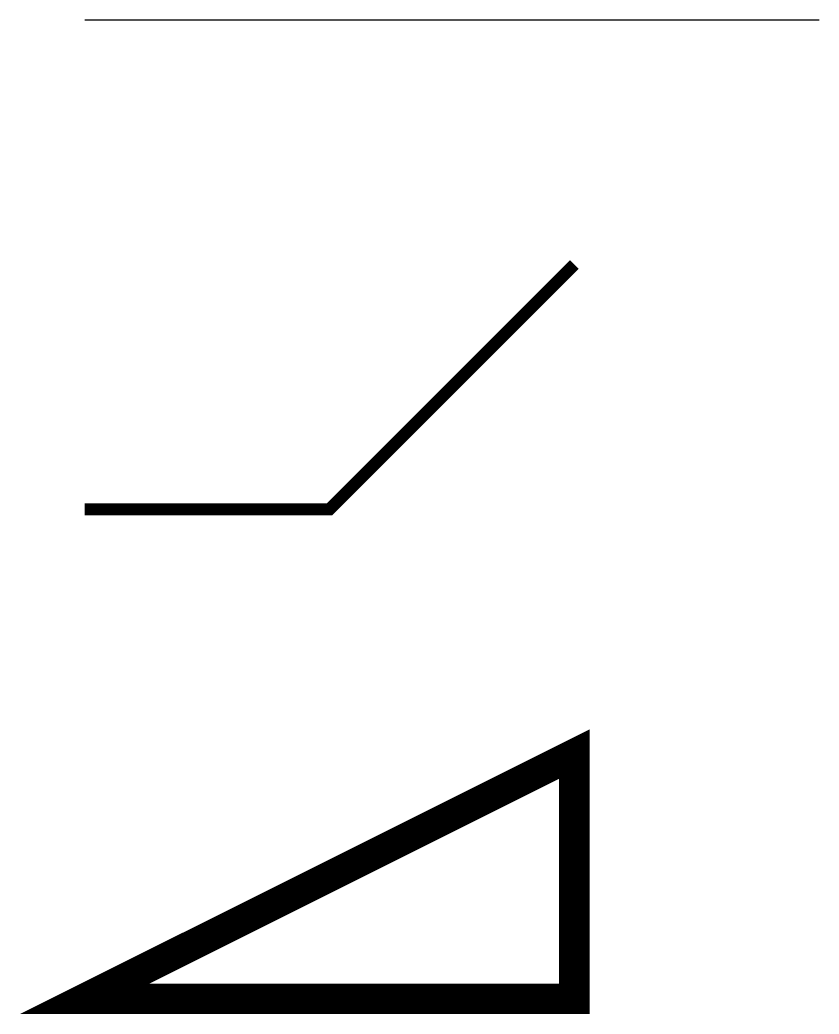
# Model space of a CAD drawing. Extents: x -5.3 to 60, y -1.2 to 80.
import ezdxf

# ---------------------------------------------------------------- set-up
doc = ezdxf.new("R2010")
doc.units = 0
doc.header["$MEASUREMENT"] = 0

msp = doc.modelspace()

# ---------------------------------------------------------------- linework, layer by layer
msp.add_lwpolyline([(0, 80), (30, 80), (60, 80)])
at = {"const_width": 1}
msp.add_lwpolyline([(0, 40), (20, 40), (40, 60)], dxfattribs=at)
at = {"const_width": 2.5}
msp.add_lwpolyline([(0, 0), (40, 0), (40, 20)], close=True, dxfattribs=at)

doc.saveas('drawing.dxf')
